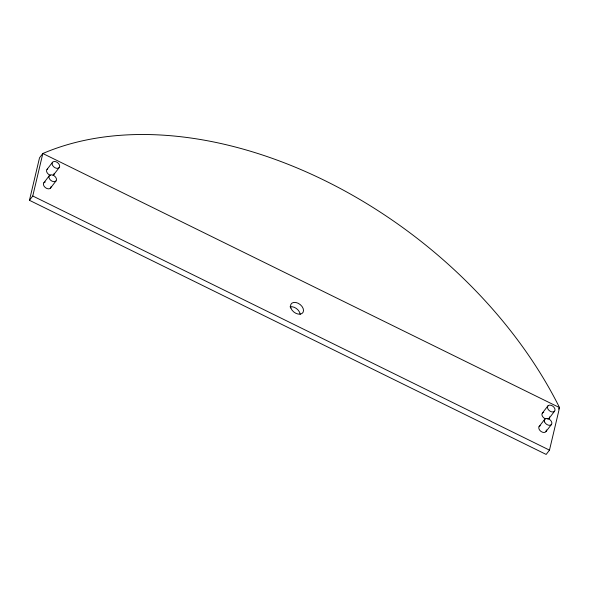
<?xml version="1.0" encoding="UTF-8"?>
<svg xmlns="http://www.w3.org/2000/svg" width="589" height="589" viewBox="0 0 589 589"><rect width="100%" height="100%" fill="white"/><g stroke="black" fill="none" stroke-linecap="round" stroke-linejoin="round"><path stroke-width="0.88" d="M29.45 200.304L39.522 157.8L42.835 153.501L559.55 407.632L549.478 450.136L546.165 454.436L29.45 200.304L32.763 195.997L42.835 153.501A370.348 247.895 37.6 0 1 559.55 407.632L558.446 409.068M47.039 169.404L52.561 162.233M43.91 182.708L49.432 175.537M53.665 174.764L59.187 167.6A4.263 2.857 37.6 0 0 55.83 161.695A4.263 2.857 37.6 0 0 52.605 165.45A4.263 2.857 37.6 0 0 59.187 167.6M50.477 188.127L55.999 180.963A4.263 2.857 37.6 0 0 52.73 175.051A4.263 2.857 37.6 0 0 49.417 178.732A4.263 2.857 37.6 0 0 55.999 180.963M542.381 413.066L547.903 405.895M539.06 426.62L544.589 419.449M549.051 418.367L554.58 411.203A4.263 2.857 37.6 0 0 551.142 405.313A4.263 2.857 37.6 0 0 547.998 409.127A4.263 2.857 37.6 0 0 554.58 411.203M546.055 431.479L551.576 424.316M32.763 195.997L549.478 450.136M549.515 416.909A4.263 2.857 37.6 0 1 547.696 419.11M545.812 418.948A4.263 2.857 37.6 0 1 542.071 415.4A4.263 2.857 37.6 0 1 543.735 412.315M50.993 186.706A4.263 2.857 37.6 0 1 45.279 187.545A4.263 2.857 37.6 0 1 45.301 182.001M290.002 306.817A7.311 4.896 37.6 0 1 300.191 314.335M54.151 173.321A4.263 2.857 37.6 0 1 53.069 175.235M50.396 175.301A4.263 2.857 37.6 0 1 46.855 172.172A4.263 2.857 37.6 0 1 47.635 168.933M546.327 429.933A4.263 2.857 37.6 0 1 541.063 431.494A4.263 2.857 37.6 0 1 540.275 425.722M290.87 308.054A7.311 4.896 37.6 0 0 301.966 313.51A7.311 4.896 37.6 0 0 298.196 303.283A7.311 4.896 37.6 0 0 290.87 308.054M544.553 421.886A4.263 2.857 37.6 0 0 551.068 424.86A4.263 2.857 37.6 0 0 548.617 418.889A4.263 2.857 37.6 0 0 544.553 421.886"/></g></svg>
